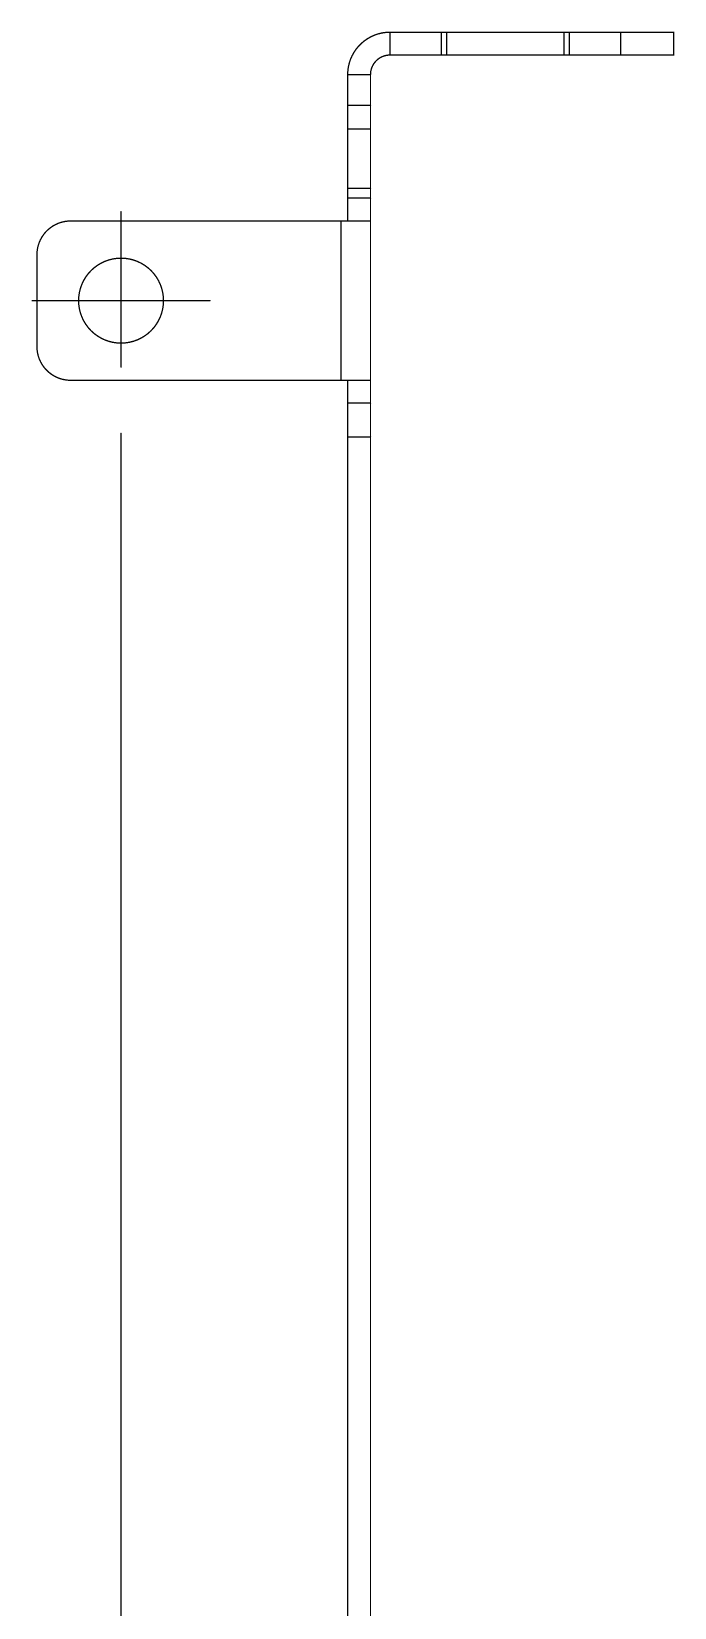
# Model space of a CAD drawing. Header units: millimetres. Extents: x 178 to 562, y 241 to 450.
# Drawn here: x 454 to 478.3, y 317.3 to 376.7 of the extents above; entities that cross this region are included whole.
import ezdxf

# ---------------------------------------------------------------- set-up
doc = ezdxf.new("R2010")
doc.units = ezdxf.units.MM
doc.layers.add('Mechanical1', color=6, linetype='Continuous')

msp = doc.modelspace()

# ---------------------------------------------------------------- linework, layer by layer
at = {"layer": 'Mechanical1', "const_width": 0.05}
for points in [[(465.944, 375.043, -0.414214), (467.541, 376.639)], [(466.804, 375.043, -0.414214), (467.541, 375.779)], [(454.234, 368.259, -0.414214), (455.504, 369.529)], [(455.504, 363.529, -0.414214), (454.234, 364.799)]]:
    msp.add_lwpolyline(points, format="xyb", dxfattribs=at)
for points in [[(467.541, 376.639), (469.474, 376.639)], [(467.541, 375.779), (467.541, 376.639)], [(469.474, 376.639), (469.674, 376.639)], [(469.474, 375.779), (469.474, 376.639)], [(469.674, 376.639), (474.094, 376.639)], [(469.674, 375.779), (469.674, 376.639)], [(474.094, 376.639), (474.294, 376.639)], [(474.094, 375.779), (474.094, 376.639)], [(474.294, 376.639), (476.234, 376.639)], [(474.294, 375.779), (474.294, 376.639)], [(476.234, 376.639), (478.234, 376.639)], [(476.234, 375.779), (476.234, 376.639)], [(478.234, 375.779), (478.234, 376.639)], [(467.541, 375.779), (469.474, 375.779)], [(469.474, 375.779), (469.674, 375.779)], [(469.674, 375.779), (474.094, 375.779)], [(474.094, 375.779), (474.294, 375.779)], [(474.294, 375.779), (476.234, 375.779)], [(476.234, 375.779), (478.234, 375.779)], [(465.944, 373.89), (465.944, 375.043)], [(465.944, 375.043), (466.804, 375.043)], [(466.804, 373.89), (466.804, 375.043)], [(465.944, 372.992), (465.944, 373.89)], [(465.944, 373.89), (466.804, 373.89)], [(466.804, 372.992), (466.804, 373.89)], [(465.944, 370.761), (465.944, 372.992)], [(465.944, 372.992), (466.804, 372.992)], [(466.804, 370.761), (466.804, 372.992)], [(465.944, 370.389), (465.944, 370.761)], [(465.944, 370.761), (466.804, 370.761)], [(465.944, 369.529), (465.944, 370.389)], [(465.944, 370.389), (466.804, 370.389)], [(466.804, 370.389), (466.804, 370.761)], [(466.804, 369.529), (466.804, 370.389)], [(457.404, 369.029), (457.404, 369.879)], [(455.504, 369.529), (465.694, 369.529)], [(465.694, 369.529), (466.804, 369.529)], [(465.694, 363.529), (465.694, 369.529)], [(466.804, 363.529), (466.804, 369.529)], [(457.404, 366.529), (457.404, 369.029)], [(454.234, 364.799), (454.234, 368.259)], [(454.054, 366.529), (454.904, 366.529)], [(454.904, 366.529), (457.404, 366.529)], [(457.404, 366.529), (459.904, 366.529)], [(457.404, 364.029), (457.404, 366.529)], [(459.904, 366.529), (460.754, 366.529)], [(455.504, 363.529), (465.694, 363.529)], [(465.694, 363.529), (466.804, 363.529)], [(465.944, 362.669), (465.944, 363.529)], [(466.804, 362.669), (466.804, 363.529)], [(465.944, 361.399), (465.944, 362.669)], [(465.944, 362.669), (466.804, 362.669)], [(466.804, 361.399), (466.804, 362.669)], [(457.404, 286.129), (457.404, 361.529)], [(465.944, 286.259), (465.944, 361.399)], [(465.944, 361.399), (466.804, 361.399)], [(466.804, 286.259), (466.804, 361.399)]]:
    msp.add_lwpolyline(points, dxfattribs=at)
at = {"layer": 'Mechanical1'}
for points, const_width in [([(467.529, 376.639, 1), (467.554, 376.639, 1)], 0.025), ([(467.529, 376.639, 1), (467.554, 376.639, 1)], 0.025), ([(467.529, 376.639, 1), (467.554, 376.639, 1)], 0.025), ([(469.462, 376.639, 1), (469.487, 376.639, 1)], 0.025), ([(469.462, 376.639, 1), (469.487, 376.639, 1)], 0.025), ([(469.462, 376.639, 1), (469.487, 376.639, 1)], 0.025), ([(469.662, 376.639, 1), (469.687, 376.639, 1)], 0.025), ([(469.662, 376.639, 1), (469.687, 376.639, 1)], 0.025), ([(469.662, 376.639, 1), (469.687, 376.639, 1)], 0.025), ([(474.082, 376.639, 1), (474.107, 376.639, 1)], 0.025), ([(474.082, 376.639, 1), (474.107, 376.639, 1)], 0.025), ([(474.082, 376.639, 1), (474.107, 376.639, 1)], 0.025), ([(474.282, 376.639, 1), (474.307, 376.639, 1)], 0.025), ([(474.282, 376.639, 1), (474.307, 376.639, 1)], 0.025), ([(474.282, 376.639, 1), (474.307, 376.639, 1)], 0.025), ([(476.222, 376.639, 1), (476.247, 376.639, 1)], 0.025), ([(476.222, 376.639, 1), (476.247, 376.639, 1)], 0.025), ([(476.222, 376.639, 1), (476.247, 376.639, 1)], 0.025), ([(478.222, 376.639, 1), (478.247, 376.639, 1)], 0.025), ([(478.222, 376.639, 1), (478.247, 376.639, 1)], 0.025), ([(467.529, 375.779, 1), (467.554, 375.779, 1)], 0.025), ([(467.529, 375.779, 1), (467.554, 375.779, 1)], 0.025), ([(467.529, 375.779, 1), (467.554, 375.779, 1)], 0.025), ([(469.462, 375.779, 1), (469.487, 375.779, 1)], 0.025), ([(469.462, 375.779, 1), (469.487, 375.779, 1)], 0.025), ([(469.462, 375.779, 1), (469.487, 375.779, 1)], 0.025), ([(469.662, 375.779, 1), (469.687, 375.779, 1)], 0.025), ([(469.662, 375.779, 1), (469.687, 375.779, 1)], 0.025), ([(469.662, 375.779, 1), (469.687, 375.779, 1)], 0.025), ([(474.082, 375.779, 1), (474.107, 375.779, 1)], 0.025), ([(474.082, 375.779, 1), (474.107, 375.779, 1)], 0.025), ([(474.082, 375.779, 1), (474.107, 375.779, 1)], 0.025), ([(474.282, 375.779, 1), (474.307, 375.779, 1)], 0.025), ([(474.282, 375.779, 1), (474.307, 375.779, 1)], 0.025), ([(474.282, 375.779, 1), (474.307, 375.779, 1)], 0.025), ([(476.222, 375.779, 1), (476.247, 375.779, 1)], 0.025), ([(476.222, 375.779, 1), (476.247, 375.779, 1)], 0.025), ([(476.222, 375.779, 1), (476.247, 375.779, 1)], 0.025), ([(478.222, 375.779, 1), (478.247, 375.779, 1)], 0.025), ([(478.222, 375.779, 1), (478.247, 375.779, 1)], 0.025), ([(465.932, 375.043, 1), (465.957, 375.043, 1)], 0.025), ([(465.932, 375.043, 1), (465.957, 375.043, 1)], 0.025), ([(465.932, 375.043, 1), (465.957, 375.043, 1)], 0.025), ([(466.792, 375.043, 1), (466.817, 375.043, 1)], 0.025), ([(466.792, 375.043, 1), (466.817, 375.043, 1)], 0.025), ([(466.792, 375.043, 1), (466.817, 375.043, 1)], 0.025), ([(465.932, 373.89, 1), (465.957, 373.89, 1)], 0.025), ([(465.932, 373.89, 1), (465.957, 373.89, 1)], 0.025), ([(465.932, 373.89, 1), (465.957, 373.89, 1)], 0.025), ([(466.792, 373.89, 1), (466.817, 373.89, 1)], 0.025), ([(466.792, 373.89, 1), (466.817, 373.89, 1)], 0.025), ([(466.792, 373.89, 1), (466.817, 373.89, 1)], 0.025), ([(465.932, 372.992, 1), (465.957, 372.992, 1)], 0.025), ([(465.932, 372.992, 1), (465.957, 372.992, 1)], 0.025), ([(465.932, 372.992, 1), (465.957, 372.992, 1)], 0.025), ([(466.792, 372.992, 1), (466.817, 372.992, 1)], 0.025), ([(466.792, 372.992, 1), (466.817, 372.992, 1)], 0.025), ([(466.792, 372.992, 1), (466.817, 372.992, 1)], 0.025), ([(465.932, 370.761, 1), (465.957, 370.761, 1)], 0.025), ([(465.932, 370.761, 1), (465.957, 370.761, 1)], 0.025), ([(465.932, 370.761, 1), (465.957, 370.761, 1)], 0.025), ([(465.932, 370.389, 1), (465.957, 370.389, 1)], 0.025), ([(465.932, 370.389, 1), (465.957, 370.389, 1)], 0.025), ([(465.932, 370.389, 1), (465.957, 370.389, 1)], 0.025), ([(466.792, 370.761, 1), (466.817, 370.761, 1)], 0.025), ([(466.792, 370.761, 1), (466.817, 370.761, 1)], 0.025), ([(466.792, 370.761, 1), (466.817, 370.761, 1)], 0.025), ([(466.792, 370.389, 1), (466.817, 370.389, 1)], 0.025), ([(466.792, 370.389, 1), (466.817, 370.389, 1)], 0.025), ([(466.792, 370.389, 1), (466.817, 370.389, 1)], 0.025), ([(457.392, 369.879, 1), (457.417, 369.879, 1)], 0.025), ([(455.492, 369.529, 1), (455.517, 369.529, 1)], 0.025), ([(455.492, 369.529, 1), (455.517, 369.529, 1)], 0.025), ([(465.682, 369.529, 1), (465.707, 369.529, 1)], 0.025), ([(465.682, 369.529, 1), (465.707, 369.529, 1)], 0.025), ([(465.682, 369.529, 1), (465.707, 369.529, 1)], 0.025), ([(465.932, 369.529, 1), (465.957, 369.529, 1)], 0.025), ([(466.792, 369.529, 1), (466.817, 369.529, 1)], 0.025), ([(466.792, 369.529, 1), (466.817, 369.529, 1)], 0.025), ([(466.792, 369.529, 1), (466.817, 369.529, 1)], 0.025), ([(457.392, 369.029, 1), (457.417, 369.029, 1)], 0.025), ([(457.392, 369.029, 1), (457.417, 369.029, 1)], 0.025), ([(454.222, 368.259, 1), (454.247, 368.259, 1)], 0.025), ([(454.222, 368.259, 1), (454.247, 368.259, 1)], 0.025), ([(459.004, 366.529, 1), (455.804, 366.529, 1)], 0.05), ([(454.042, 366.529, 1), (454.067, 366.529, 1)], 0.025), ([(454.892, 366.529, 1), (454.917, 366.529, 1)], 0.025), ([(454.892, 366.529, 1), (454.917, 366.529, 1)], 0.025), ([(455.792, 366.529, 1), (455.817, 366.529, 1)], 0.025), ([(457.392, 366.529, 1), (457.417, 366.529, 1)], 0.025), ([(457.392, 366.529, 1), (457.417, 366.529, 1)], 0.025), ([(457.392, 366.529, 1), (457.417, 366.529, 1)], 0.025), ([(457.392, 366.529, 1), (457.417, 366.529, 1)], 0.025), ([(458.992, 366.529, 1), (459.017, 366.529, 1)], 0.025), ([(459.892, 366.529, 1), (459.917, 366.529, 1)], 0.025), ([(459.892, 366.529, 1), (459.917, 366.529, 1)], 0.025), ([(460.742, 366.529, 1), (460.767, 366.529, 1)], 0.025), ([(454.222, 364.799, 1), (454.247, 364.799, 1)], 0.025), ([(454.222, 364.799, 1), (454.247, 364.799, 1)], 0.025), ([(457.392, 364.029, 1), (457.417, 364.029, 1)], 0.025), ([(455.492, 363.529, 1), (455.517, 363.529, 1)], 0.025), ([(455.492, 363.529, 1), (455.517, 363.529, 1)], 0.025), ([(465.682, 363.529, 1), (465.707, 363.529, 1)], 0.025), ([(465.682, 363.529, 1), (465.707, 363.529, 1)], 0.025), ([(465.682, 363.529, 1), (465.707, 363.529, 1)], 0.025), ([(465.932, 363.529, 1), (465.957, 363.529, 1)], 0.025), ([(466.792, 363.529, 1), (466.817, 363.529, 1)], 0.025), ([(466.792, 363.529, 1), (466.817, 363.529, 1)], 0.025), ([(466.792, 363.529, 1), (466.817, 363.529, 1)], 0.025), ([(465.932, 362.669, 1), (465.957, 362.669, 1)], 0.025), ([(465.932, 362.669, 1), (465.957, 362.669, 1)], 0.025), ([(465.932, 362.669, 1), (465.957, 362.669, 1)], 0.025), ([(466.792, 362.669, 1), (466.817, 362.669, 1)], 0.025), ([(466.792, 362.669, 1), (466.817, 362.669, 1)], 0.025), ([(466.792, 362.669, 1), (466.817, 362.669, 1)], 0.025), ([(457.392, 361.529, 1), (457.417, 361.529, 1)], 0.025), ([(465.932, 361.399, 1), (465.957, 361.399, 1)], 0.025), ([(465.932, 361.399, 1), (465.957, 361.399, 1)], 0.025), ([(465.932, 361.399, 1), (465.957, 361.399, 1)], 0.025), ([(466.792, 361.399, 1), (466.817, 361.399, 1)], 0.025), ([(466.792, 361.399, 1), (466.817, 361.399, 1)], 0.025), ([(466.792, 361.399, 1), (466.817, 361.399, 1)], 0.025)]:
    msp.add_lwpolyline(points, format="xyb", close=True, dxfattribs=dict(at, const_width=const_width))

doc.saveas('drawing.dxf')
